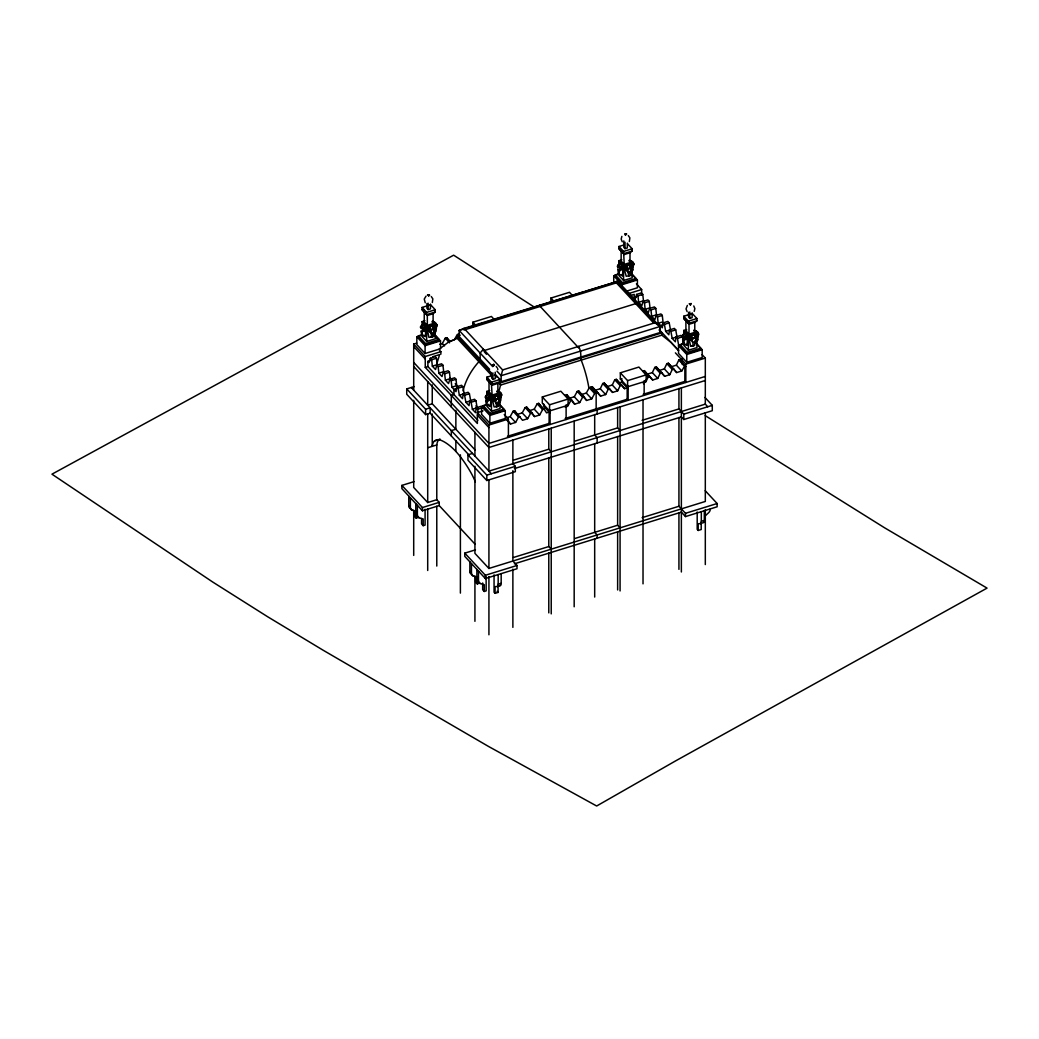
<?xml version="1.0" encoding="UTF-8"?>
<svg xmlns="http://www.w3.org/2000/svg" width="1039" height="1039" viewBox="0 0 1039 1039"><rect width="100%" height="100%" fill="white"/><g stroke="black" fill="none" stroke-linecap="round" stroke-linejoin="round"><path stroke-width="1.5" d="M498.603 401.963L497.993 406.405L496.759 406.794C494.265 393.872 494.265 407.483 498.59 401.794M626.855 270.556L628.621 272.465L630.712 271.088M426.042 328.077C427.224 338.636 419.094 322.791 420.886 327.714M434.886 326.467L434.886 327.584L436.796 325.739L436.263 323.649L432.133 321.739M485.616 398.197C484.187 393.976 490.161 400.807 487.759 401.47L486.057 400.664M485.758 399.781L486.2 404.522L490.265 406.47L491.096 398.859M496.863 391.417L499.876 392.145C504.253 393.677 498.252 401.132 499.395 395.171M617.737 267.504C616.309 263.283 622.296 270.101 619.88 270.776L617.906 269.361M617.88 269.075L618.322 273.815L622.387 275.764L623.218 268.166M633.115 262.646L630.673 262.542L628.985 260.724L631.998 261.438C636.375 262.984 630.374 270.439 631.517 264.464M687.714 336.87L686.961 345.286L683.571 344.078L684.467 338.35L682.428 335.493L682.48 337.22M694.377 330.714C697.818 330.298 700.533 335.246 696.351 336.883M427.6 330.857L428.912 337.311L431.64 337.143L430.821 331.727C427.73 330.986 433.211 335.896 433.653 332.129M487.642 392.937L487.486 394.95M619.699 261.542L619.608 264.257M498.811 400.483L499.343 396.82M631.465 266.114L630.933 269.789M431.64 337.143L432.873 336.766L434.523 329.87L434.055 326.48M434.523 329.87L434.536 327.363M487.46 394.677L487.707 392.041M498.941 396.197L499.278 399.859L499.408 397.638M619.595 263.984L619.595 261.854M631.063 265.49L631.4 269.166L631.53 266.932M695.636 339.532L695.74 335.272M696.208 338.662L696.208 336.155M434.744 333.09L436.107 331.142L436.432 327.246M486.862 405.223L487.291 400.028L491.122 399.742M618.984 274.53L619.738 268.958A2.39 0.922 72.8 0 0 617.815 266.387M696.416 341.883L697.779 339.935L698.533 334.363L696.559 336.376L698.455 334.415A2.39 0.922 72.8 0 0 696.611 331.792M425.925 330.779L425.276 336.493L421.899 335.285L422.328 331.48M499.317 402.625L500.694 400.69L501.136 396.885M631.439 271.919L632.816 269.997L633.4 264.919M683.117 336.714L682.233 336.389A2.39 0.922 72.8 0 1 683.285 336.311A2.39 0.922 72.8 0 1 684.324 338.636L685.298 339.182L684.493 340.428L682.61 339.052M434.925 327.337L436.861 325.571L434.666 328.09M623.218 269.283L619.673 269.127L623.244 269.036M499.278 392.781L499.876 392.145M497.993 406.405L498.356 401.768M631.348 262.464L631.998 261.438M630.115 273.751L630.478 271.062M624.777 267.439L624.374 269.426L626.205 276.244L630.115 275.712L630.725 271.27M456.731 386.768L458.095 388.235L459.355 395.236L464.173 393.742L462.913 386.742L461.55 385.274L456.731 386.768L456.017 391.625L451.887 387.17L451.16 380.768L449.796 379.3L454.614 377.806L455.978 379.274L456.692 385.69L451.887 387.17M463.251 393.768L464.602 395.236L465.862 402.236L470.68 400.742L469.42 393.755L468.057 392.287L463.251 393.768L462.524 398.638L459.355 395.236M477.187 407.756L475.927 400.755L474.563 399.288L469.758 400.781L469.031 405.639L465.862 402.236M476.265 407.782L477.628 409.249L482.434 407.769L481.07 406.301L476.265 407.782L475.537 412.652L472.381 409.249L471.122 402.249L469.758 400.781M670.48 329.87L669.22 322.882L667.856 321.415L663.038 322.895L662.324 327.766L658.194 323.311L657.466 316.895L656.103 315.427L660.921 313.934L662.285 315.401L662.999 321.817L658.194 323.311M669.545 329.908L670.908 331.376L672.168 338.376L676.986 336.883L675.727 329.882L674.363 328.415L669.545 329.908L668.83 334.766L665.661 331.363L664.402 324.363L663.038 322.895M676.064 336.909L677.428 338.376L682.233 336.896L680.87 335.428L676.064 336.909L675.337 341.779L672.168 338.376M493.421 366.17L493.72 364.351L492.33 365.157L494.226 365.455L493.72 364.351M433.783 331.064L434.276 330.077A2.39 1.714 -42.9 0 0 432.328 329.48A2.39 1.714 -42.9 0 0 430.38 331.285L431.341 329.584L434.549 329.558M432.873 336.766L433.367 332.077M694.559 343.597L695.039 340.883M689.286 339.649L690.584 346.104L694.559 345.558L695.364 341.039M492.655 398.145L492.655 400.755L495.356 400.976A2.39 1.714 -42.9 0 1 497.304 399.171A2.39 1.714 -42.9 0 1 499.252 399.768L499.278 399.859M628.881 276.088L627.491 270.27A2.39 1.714 -42.9 0 1 629.426 268.465A2.39 1.714 -42.9 0 1 631.374 269.062L629.985 265.023M689.662 339.974L692.065 340.078A2.39 1.714 -42.9 0 1 694 338.272A2.39 1.714 -42.9 0 1 695.948 338.87L695.611 339.065M487.551 394.093L487.551 395.21L487.473 392.56M619.776 262.477L619.673 264.516L619.673 263.399M498.681 392.326L500.564 385.079L499.889 382.105L661.155 332.194M489.603 369.274L459.134 336.48L459.134 330.441L464.017 328.35L502.629 369.923L501.162 375.689L501.162 381.716L499.058 379.456M421.172 330.805L422.691 331.649L423.639 330.402L422.652 329.844A2.39 0.922 72.8 0 0 421.6 327.519A2.39 0.922 72.8 0 0 420.561 327.597L422.457 326.077L422.678 324.454M487.252 395.002L487.577 392.235M619.413 265.179L620.205 263.374M684.104 334.558L684.35 333.246M430.276 358.273L431.64 359.741L432.354 366.157L437.172 364.663L436.458 358.247L435.094 356.78L430.276 358.273L429.016 362.559L427.899 361.351L430.302 360.611M436.783 365.273L438.146 366.754L438.861 373.157L443.679 371.676L442.965 365.26L441.601 363.793L436.783 365.273L435.523 369.559L432.354 366.157M443.289 372.287L444.653 373.754L445.38 380.17L450.186 378.677L449.471 372.261L448.108 370.793L443.289 372.287L442.03 376.573L438.861 373.157M449.796 379.3L448.536 383.573L445.38 380.17M636.582 294.401L637.946 295.881L638.66 302.284L643.479 300.803L642.764 294.388L641.401 292.92L636.582 294.401L635.323 298.687L634.206 297.479L636.608 296.738M643.089 301.414L644.453 302.881L645.167 309.297L649.985 307.804L649.271 301.388L647.907 299.92L643.089 301.414L641.829 305.7L638.66 302.284M649.596 308.427L650.959 309.895L651.674 316.298L656.492 314.817L655.778 308.401L654.414 306.934L649.596 308.427L648.336 312.7L645.167 309.297M656.103 315.427L654.843 319.713L651.674 316.298M436.783 363.806L439.614 354.598L432.705 356.728M430.38 331.415L427.782 331.038L427.782 328.428M495.252 401.132L496.213 399.301L499.421 399.275M619.608 263.698L619.906 262.802M626.868 270.543L628.335 268.594L631.543 268.569M696.221 338.35L695.091 337.727C691.688 337.35 692.597 341.844 689.454 339.831L689.454 337.22M434.471 328.22L433.951 330.74M631.063 268.114L631.465 267.231M695.533 338.156L696.143 337.013M569.203 398.34L574.294 396.768L577.229 391.417L578.723 390.95L581.217 394.625L586.308 393.054L589.243 387.69L592.243 386.768L595.178 390.3L600.269 388.729L602.763 383.508L604.256 383.04L612.607 392.404L617.686 390.833L620.179 385.612L621.686 385.144L624.621 388.677L627.166 387.898L627.166 399.275L628.14 400.314L628.14 385.625M595.178 390.3L600.581 396.119L605.672 394.547L608.166 389.326L609.659 388.859M604.256 383.04L607.192 386.586L612.283 385.014L614.776 379.793L616.283 379.326L621.686 385.144M675.376 352.857L685.831 364.105L685.831 382.456L684.857 381.404L684.857 365.585L681.766 370.988L676.688 372.559L673.753 369.027L672.246 369.481L669.752 374.715L664.674 376.287L661.739 372.741L660.233 373.209L657.739 378.43L652.648 380.001L649.713 376.469L648.219 376.923L645.726 382.144L643.18 382.936L644.154 383.988M647.245 374.183L652.336 372.611L654.83 367.39L656.323 366.923L661.739 372.741M656.323 366.923L659.271 370.468L664.35 368.897L666.843 363.663L668.35 363.208L673.753 369.027M668.35 363.208L671.285 366.741L676.363 365.17L678.857 359.949L682.311 358.884M495.434 374.534L500.032 379.482L500.032 381.768L497.876 383.443L497.876 393.313L492.109 395.093L491.46 384.43L492.109 383.183M439.783 344.312L442.328 343.532L445.263 338.169L446.77 337.701L450.017 341.195M506.383 417.795L510.201 416.613L513.136 411.249L514.643 410.782L522.539 420.288L527.63 418.704L530.565 413.353L532.059 412.886L534.553 416.561L539.644 414.99L542.579 409.626L544.072 409.171L546.579 412.847L549.112 412.054L549.112 423.431L550.086 424.483L550.086 409.782L548.813 410.184M507.279 420.509L510.526 424.003L515.604 422.431L518.539 417.068L520.045 416.6M514.643 410.782L517.136 414.47L522.214 412.886L525.163 407.535L526.656 407.067L532.059 412.886M526.656 407.067L529.15 410.743L534.241 409.171L537.176 403.807L538.67 403.353L544.072 409.171M600.581 396.119L597.646 392.586L594.646 393.508L591.711 398.872L586.619 400.444L584.126 396.768L582.632 397.236L579.697 402.587L574.606 404.158L572.112 400.483L570.619 400.95L567.671 406.314L565.138 407.093M432.328 302.544L432.847 298.868L431.289 296.557M621.854 236.385L621.179 239.126L622.27 241.801M629.348 241.542L629.868 237.879L628.309 235.567M694.195 311.375L694.87 308.622L693.766 305.947M428.847 327.285L427.6 328.714L430.315 330.584M493.72 397.002L492.486 398.431L495.2 400.301M625.855 266.309L624.608 267.724L627.322 269.608M690.532 336.091L689.286 337.506L692 339.376M490.966 400.353L487.538 399.703A2.39 0.922 72.8 0 0 486.486 397.379A2.39 0.922 72.8 0 0 485.447 397.456L485.758 397.651M623.088 269.659L619.66 269.14M483.33 349.13L480.148 353.065L480.148 359.091L478.875 359.494L478.875 361.728A55.677 40.066 -42.9 0 0 463.082 390.885M687.35 305.414L686.026 308.947L687.117 311.622M434.562 328.181L436.783 325.752L435.783 326.791L436.406 327.493L435.731 327.194M696.234 336.974L698.221 334.74M499.395 397.781L501.447 395.249A2.39 0.922 72.8 0 0 500.408 392.924A2.39 0.922 72.8 0 0 499.356 393.002L499.227 393.171M631.517 267.075L633.569 264.542A2.39 0.922 72.8 0 0 632.53 262.218A2.39 0.922 72.8 0 0 631.478 262.296L631.4 262.075M420.522 326.83L423.25 324.259M485.434 396.56L488.083 394.067M619.53 263.685L617.556 265.854M684.259 333.376L684.922 333.051M682.207 335.623L684.454 333.155M619.841 261.334L620.725 260.529M684.714 331.051L686.519 330.74M420.743 326.701L423.003 324.272L425.211 326.155L426.133 328.402L422.743 329.22M485.577 396.508C487.629 391.287 491.161 396.456 491.135 399.47M617.698 265.802C619.764 260.581 623.283 265.763 623.257 268.763M501.473 395.469L501.11 397.119L500.408 396.82M633.595 264.763L632.972 266.568L632.102 265.503M682.428 335.493L684.675 333.064L686.883 334.948L687.805 337.194L684.415 338.013M698.377 334.636L697.844 336.298M499.616 397.262L501.577 395.262M631.738 266.568L633.712 264.555M421.081 326.74L423.509 324.324M485.901 396.547L488.343 394.132M618.036 265.841L620.465 263.438M682.753 335.532L685.182 333.116M438.718 349.572L448.095 342.402L457.186 338.363L491.889 375.741M420.47 327.064L422.418 325.207M617.426 266.166L619.374 264.309M682.142 335.857L684.104 334M695.312 341.312C694.455 343.662 690.156 341.195 692.039 340.195M705.455 515.63L708.481 512.863A4.481 3.221 -42.9 0 0 710.247 508.993M428.575 296.336L429.419 294.725L427.497 294.959L429.652 295.375M434.445 329.311L434.237 326.662L432.497 325.947L428.393 327.701L430.717 330.09M631.439 268.322L631.231 265.672L629.504 264.958L625.4 266.711L627.725 269.101M499.317 399.028L499.11 396.379L497.382 395.664L493.278 397.418L495.603 399.807M696.117 338.104L695.909 335.454L694.182 334.74L690.078 336.493L692.403 338.883M426.042 296.115L424.25 299.063L425.25 302.791M433.107 313.7L435.25 312.025L435.25 309.739L430.653 304.778L422.081 307.44L422.081 309.726L427.328 315.479L427.328 325.35L433.107 323.558L433.107 313.7L427.328 315.479L422.081 309.726M623.27 245.152L618.984 246.49L618.984 248.776L624.231 254.529L629.998 252.737L632.154 251.074L632.154 248.776L627.556 243.827M694.779 322.493L696.935 320.817L696.935 318.531L692.338 313.583L683.766 316.233L683.766 318.518L689.013 324.272L694.779 322.493L694.779 332.35L689.013 334.142L685.909 330.805L685.909 320.947M434.925 327.064L436.874 325.285M631.764 265.763L633.712 264.27M499.642 396.469L501.59 394.963M696.598 335.571L698.546 334.077M422.457 326.077L420.639 327.701M422.185 327.934L425.211 326.155M619.14 267.036L622.153 265.257M487.018 397.742L490.031 395.963M683.87 336.727L686.883 334.948M689.376 303.791L691.299 303.557L690.662 304.635L689.376 303.791L690.441 305.167M422.522 328.61L425.471 326.649M619.478 267.711L622.426 265.75M487.356 398.418L490.291 396.456M684.194 337.402L687.143 335.441M436.809 324.934L434.757 325.804L434.925 326.778M633.66 263.919L631.608 264.802L631.18 263.581L633.439 263.322M501.538 394.625L499.486 395.495L499.278 394.846L501.46 394.391M696.442 334.597L698.494 333.727M696.494 331.207L694.013 330.96M422.665 328.973L425.925 327.753M619.621 268.088L622.881 266.854M487.499 398.781L490.759 397.547M684.337 337.766L687.61 336.545M426.912 303.466L426.912 308.284L428.133 309.609L430.432 308.895L430.432 304.076M623.803 240.905L623.803 247.321L625.036 248.646L627.335 247.944L627.335 243.126M422.081 307.44L426.678 312.388L435.25 309.739M618.984 246.49L623.582 251.438L632.154 248.776M435.25 312.025L426.678 314.674L426.678 312.388M632.154 251.074L623.582 253.724L618.984 248.776M422.081 326.103L422.081 321.635L424.938 320.752M618.984 265.153L618.984 260.685L621.841 259.802M621.14 251.191L621.14 261.062L624.231 264.387L629.998 262.607L629.998 252.737M422.081 321.635L426.678 326.584L435.25 323.934L435.25 338.805L426.678 341.467L422.081 336.519L422.081 333.532M618.984 260.685L623.582 265.633L632.154 262.984L632.154 277.855L623.582 280.504L618.984 275.556M434.834 335.039L438.939 339.454L438.939 340.623L425.574 344.766L418.405 337.052L418.405 335.87L422.86 334.493M630.712 272.984L635.829 278.491L635.829 279.673L622.478 283.816L615.309 276.101L615.309 274.919L618.283 273.997M434.302 334.233L440.497 340.896L440.497 348.74L425.094 353.507L416.834 344.61L416.834 336.779L421.457 335.35M613.737 282.089L613.737 275.816L618.361 274.387M472.862 326.856L472.862 322.22L491.421 316.466L494.538 319.817M550.904 301.141L550.904 298.063L569.476 292.31L572.58 295.66M430.769 336.74L432.64 336.168M413.704 390.132L413.704 344.065L416.704 343.143M465.238 328.558L459.134 330.441L492.746 366.637M468.29 327.61L482.031 323.35M485.083 322.415L536.968 306.349M538.501 305.869L582.762 292.167M585.814 291.232L617.867 281.309L659.882 326.545L659.882 332.584M653.921 323.285L616.387 282.868L464.017 330.025L464.017 328.35L617.867 281.309M418.405 335.87L425.574 343.584L438.939 339.454M615.309 274.919L622.478 282.634L635.829 278.491M458.783 333.987L457.29 334.454L454.342 339.805L449.264 341.389L446.77 337.701M416.834 336.779L425.094 345.675L440.497 340.896M613.737 275.816L621.997 284.712L637.401 279.946L637.401 287.79L626.621 291.128M457.186 338.363L457.186 336.129L460.29 335.168M457.861 336.87L459.134 336.48M413.704 344.065L425.263 356.52L440.861 351.689L440.861 354.208M628.881 293.479L641.647 289.53L641.647 294.829M630.063 295.634L634.206 294.362L634.206 300.089M431.64 359.741L436.458 358.247M637.946 295.881L642.764 294.388M425.263 356.52L425.263 367.364L427.899 366.546L477.836 420.314M483.33 350.818L635.686 303.648L635.686 301.972L638.868 303.933M438.146 366.754L442.965 365.26M644.453 302.881L649.271 301.388M444.653 373.754L449.471 372.261M650.959 309.895L655.778 308.401M469.316 455.368L430.146 413.184L425.6 414.587L406.73 394.262L406.73 388.911L414.262 386.573M451.16 380.768L455.978 379.274M657.466 316.895L662.285 315.401M502.629 369.923L654.999 322.752L659.882 326.545L501.162 375.689L496.954 371.157M497.876 383.443L492.109 385.235L486.862 379.469L486.862 377.183L492.577 375.417M456.355 388.664L453.952 389.404L453.952 394.599L451.316 395.417L451.316 406.976M663.869 324.415L660.259 325.532L660.259 330.74L678.714 350.611M458.095 388.235L462.913 386.742M664.402 324.363L669.22 322.882M491.681 373.209L491.681 378.027L492.915 379.352L495.213 378.638L495.213 372.222M688.584 312.258L688.584 317.077L689.818 318.402L692.117 317.687L692.117 312.869M486.862 377.183L491.46 382.131L500.032 379.482M683.766 316.233L688.363 321.181L696.935 318.531M486.862 379.469L491.46 384.43L500.032 381.768M696.935 320.817L688.363 323.467L683.766 318.518M475.174 450.017L432.25 403.794L427.704 405.197L427.704 381.56M665.661 331.363L669.272 330.246M500.564 382.846L661.83 332.922L661.83 335.155L670.921 342.363L678.272 350.117M464.602 395.236L469.42 393.755M670.908 331.376L675.727 329.882M661.83 335.155L500.564 385.079L498.395 382.742M406.73 388.911L425.6 409.223L430.146 407.82L430.146 413.184M486.862 395.846L486.862 391.391L489.72 390.508M683.766 334.896L683.766 330.428L686.623 329.545M471.122 402.249L475.927 400.755M486.862 391.391L491.46 396.34L500.032 393.677L500.032 408.561L491.46 411.21L486.862 406.262M683.766 330.428L688.363 335.376L696.935 332.727L696.935 347.597L688.363 350.26L683.766 345.312M499.616 404.794L503.707 409.197L503.707 410.379L490.343 414.509L483.187 406.794L483.187 405.626L486.148 404.703M696.52 343.831L700.611 348.247L700.611 349.416L687.247 353.559L680.09 345.844L680.09 344.662L684.532 343.286M472.381 409.249L475.979 408.132M683.493 343.883L678.688 345.377L677.428 338.376M499.084 403.976L505.279 410.652L505.279 418.483L489.876 423.25L481.615 414.366L481.615 406.522L486.239 405.093M697.013 344.13L702.182 349.688L702.182 357.533L686.779 362.299L678.519 353.403L678.519 345.571L683.143 344.143M495.941 406.366L497.798 405.794M690.584 346.104L692.455 345.532M425.263 367.364L477.369 423.47L477.369 412.613L483.044 410.86M542.293 396.976L560.852 391.235L568.112 399.041L568.112 405.223L549.553 410.963L542.293 403.158L542.293 396.976L549.553 404.781L549.553 410.963M620.335 372.819L638.894 367.066L646.154 374.884L646.154 381.053L627.595 386.807L620.335 378.988L620.335 372.819L627.595 380.625L627.595 386.807M483.187 405.626L490.343 413.34L503.707 409.197M680.09 344.662L687.247 352.377L700.611 348.247M481.615 406.522L489.876 415.418L505.279 410.652M678.519 345.571L686.779 354.468L702.182 349.688M572.112 400.483L566.71 394.664L565.203 395.132L570.619 400.95M649.713 376.469L644.31 370.65L642.816 371.105L648.219 376.923M620.335 378.988L621.608 378.599M616.283 379.326L619.218 382.859L621.751 382.079L628.14 388.95M549.553 404.781L568.112 399.041M627.595 380.625L646.154 374.884M432.25 414.003L432.25 446.354A19.351 7.468 72.8 0 1 434.445 441.017L438.978 439.614A36.014 13.897 72.8 0 1 439.913 438.965M477.369 412.613L488.927 425.068L508.409 419.029L508.409 437.38L507.435 436.328L549.112 423.431M685.831 364.105L705.312 358.078L705.312 404.132L707.754 406.756M507.435 420.509L510.526 424.003M427.704 447.757L436.783 444.952A19.351 7.468 72.8 0 1 438.978 439.614M565.138 418.47L627.166 399.275M684.857 381.404L643.18 394.313L644.154 395.365L644.154 380.664M705.312 376.43L488.927 443.419L413.704 362.416M705.312 380.495L488.927 447.484L413.704 366.481M512.876 440.068L512.876 463.706L515.318 466.329L515.318 471.693L486.823 480.512L467.953 460.186L467.953 454.835L472.498 453.42M475.226 544.358L439.224 505.59L422.444 510.785L401.885 488.642L401.885 485.395L413.938 481.667M513.513 460.134L548.787 449.212L551.228 451.835M574.801 441.159L617.634 427.899L620.075 430.523M642.115 420.327L678.935 408.924L683.792 414.171L683.792 419.522L712.286 410.704L712.286 405.353L704.949 397.456M705.312 404.132L488.927 471.122L488.927 425.068M467.953 454.835L486.823 475.148L515.318 466.329M683.792 414.171L712.286 405.353M514.409 468.589L681.363 416.912L683.792 419.522M413.704 400.327L413.704 487.46L427.704 502.538L436.783 499.72L439.224 502.344L439.224 505.59M401.885 485.395L422.444 507.539L439.224 502.344M414.561 511.006L414.561 516.396L416.171 518.123L418.068 517.539M421.574 518.552L421.574 523.942L423.185 525.669L425.081 525.085L425.081 509.279M512.876 470.68L512.876 561.034L517.006 565.476L517.006 568.736L485.356 578.528L464.797 556.385L464.797 553.138L475.472 549.839M513.513 557.462L548.787 546.553L551.228 549.163M574.801 538.501L617.634 525.24L620.075 527.851M642.115 517.656L678.935 506.266L685.493 513.318L685.493 516.578L717.131 506.785L717.131 503.525L705.234 490.707M474.927 466.251L474.927 553.371L488.927 568.45L705.312 501.46L705.312 412.717M514.409 563.813L681.363 512.136L685.493 516.578M464.797 553.138L485.356 575.281L517.006 565.476M685.493 513.318L717.131 503.525M475.654 576.788L475.654 582.165L477.265 583.905L479.161 583.308M501.175 583.269A4.481 1.727 72.8 0 1 500.227 585.567L498.071 585.684L498.071 592.412L495.071 593.347L495.071 586.606L497.226 586.49A4.481 1.727 72.8 0 0 498.175 584.191L501.175 583.269L501.175 573.632M701.208 522.799L701.208 529.526L698.208 530.461L698.208 523.721L700.364 523.604A4.481 1.727 72.8 0 0 701.325 521.305L704.312 520.383L704.312 510.746M497.226 586.49L500.227 585.567M700.364 523.604L703.364 522.682A4.481 1.727 72.8 0 0 704.312 520.383M482.667 582.983L482.667 589.723L484.265 591.451L486.174 590.866L486.122 576.58M619.699 268.322L622.997 267.179M487.564 399.028L490.876 397.885M631.4 264.14L633.582 263.685M434.562 325.155L436.744 324.7M696.234 333.948L698.416 333.493M625.309 234.801L626.686 233.996L624.79 233.71L625.595 235.346M434.341 324.597L436.601 324.337M499.058 394.275L501.318 394.015M496.759 406.794L494.083 406.937L492.655 400.755M619.751 268.659L623.244 268.478M422.795 329.558L426.289 329.376M684.467 338.35L687.974 338.169M487.629 399.366L491.122 399.171M491.096 399.976L487.551 399.82M697.948 332.441L695.507 332.35L696.013 333.389M433.834 323.558L436.263 323.649M684.467 338.636L687.935 338.961M422.782 329.844L426.263 330.168M435.146 322.454L432.497 321.999M624.777 270.049L627.374 270.439M619.426 269.335L622.881 269.88M487.291 400.028L490.759 400.586M684.156 339.013L687.61 339.571M432.341 322.168L434.822 322.415L432.692 321.921M497.058 391.859L499.33 392.248L497.226 391.69M624.984 270.192L627.803 270.737M492.863 400.898L495.681 401.431M427.99 331.181L430.821 331.727M684.376 338.831L687.714 339.48M422.704 330.025L426.042 330.688M694.182 330.792L696.234 331.883M629.543 260.906L631.673 261.412M497.421 391.612L499.538 392.106M624.374 269.426L627.231 270.205M689.039 339.208L691.948 340.195L688.987 338.948M427.367 330.415L430.276 331.402L427.302 330.155M492.239 400.132L495.109 400.911M694.662 334.805L695.714 337.857M432.99 326.012L434.38 330.181M497.863 395.729L498.915 398.781M408.769 496.058L408.769 505.694A4.481 3.221 -42.9 0 0 410.535 508.461L412.145 510.188L416.171 511.396M415.782 503.616L415.782 513.24A4.481 3.221 -42.9 0 0 417.548 516.006L419.159 517.747L423.185 518.942L423.185 525.669M469.862 561.839L469.862 571.476A4.481 3.221 -42.9 0 0 471.628 574.242L473.239 575.97L477.265 577.164L477.265 583.905M476.862 569.385L476.862 579.022A4.481 3.221 -42.9 0 0 478.641 581.788L480.239 583.515L484.265 584.723L484.265 591.451M624.309 268.607L627.205 269.919M688.987 338.389L691.883 339.701M427.302 329.597L430.211 330.909M492.187 399.314L495.084 400.625M705.221 415.639L884.527 527.76L987.05 588.113L675.272 761.08L596.659 806.004L488.421 746.392L323.129 650.219L267.737 616.802L212.8 582.087L51.95 474.174L453.64 255.178L533.916 306.869M624.984 267.166L627.452 269.4M689.662 336.948L692.13 339.182M427.99 328.155L430.458 330.389M492.863 397.872L495.33 400.106M496.135 366.377L497.252 367.832M629.4 260.01L632.154 262.984M694.169 329.753L696.935 332.727M632.167 269.283L632.816 269.997M697.117 339.221L697.779 339.935M631.205 273.27L637.401 279.946M630.712 274.166L632.764 276.361M636.4 283.868L641.647 289.53M702.156 354.689L705.312 358.078M621.387 274.686L622.387 275.764M685.961 344.208L686.961 345.286M683.571 344.078L682.584 338.766M654.999 322.752L616.387 281.179L616.387 282.868M659.051 329.921L661.83 332.922M679.454 359.767L685.831 366.637M678.857 359.949L684.272 365.767M676.363 365.17L681.766 370.988M671.285 366.741L676.688 372.559M666.843 363.663L672.246 369.481M664.35 368.897L669.752 374.715M659.271 370.468L664.674 376.287M654.83 367.39L660.233 373.209M652.336 372.611L657.739 378.43M648.323 375.352L652.648 380.001M645.427 380.274L646.154 381.053M550.904 298.063L552.982 300.284M619.218 382.859L624.621 388.677M614.776 379.793L620.179 385.612M578.814 348.013L540.202 306.453L540.202 304.765M612.283 385.014L617.686 390.833M607.192 386.586L612.607 392.404M602.763 383.508L608.166 389.326M600.269 388.729L605.672 394.547M592.243 386.768L597.646 392.586M590.736 387.222L596.152 393.041L596.152 408.872L597.126 409.924L597.126 413.99M589.243 387.69L594.646 393.508M586.308 393.054L591.711 398.872M578.723 390.95L584.126 396.768M581.217 394.625L586.619 400.444M577.229 391.417L582.632 397.236M574.294 396.768L579.697 402.587M698.208 530.461L697.195 529.358L697.195 511.98M572.45 401.833L574.606 404.158M567.372 404.431L568.112 405.223M472.862 322.22L475.979 325.571M550.086 413.106L543.709 406.236L543.709 404.028M537.176 403.807L542.579 409.626M484.395 351.974L486.538 354.286M534.241 409.171L539.644 414.99M529.15 410.743L534.553 416.561M494.85 374.936L496.954 377.196M525.163 407.535L530.565 413.353M457.186 336.129L491.486 373.066M522.214 412.886L527.63 418.704M432.497 320.96L435.25 323.934M497.278 390.716L500.032 393.677M445.263 338.169L449.588 342.831M513.136 411.249L518.539 417.068M427.328 325.35L424.237 322.012L424.237 310.103M492.109 395.093L489.018 391.768L489.018 381.897M442.328 343.532L444.497 345.857M510.201 416.613L515.604 422.431M434.834 336.22L438.939 340.623M504.24 414.535L508.409 419.029M439.757 350.494L440.861 351.689M424.276 335.415L425.276 336.493M488.265 404.314L490.265 406.47M421.899 335.285L421.016 331.506M449.809 377.832L451.978 380.17M455.238 383.677L458.498 387.183M475.862 405.885L478.031 408.223M413.704 346.597L425.263 359.039M477.369 415.145L488.927 427.587M411.275 387.508L491.369 473.745M497.045 591.321L498.071 592.412M495.071 593.347L494.057 592.243L494.057 574.866M408.769 505.694L410.379 507.422A4.481 3.221 -42.9 0 0 412.145 510.188M415.782 513.24L417.379 514.967A4.481 3.221 -42.9 0 0 419.159 517.747M469.862 571.476L471.459 573.203A4.481 3.221 -42.9 0 0 473.239 575.97M476.862 579.022L478.472 580.749A4.481 3.221 -42.9 0 0 480.239 583.515M644.31 370.65L646.271 373.001M689.013 324.272L688.363 321.181M691.013 335.714L693.013 338.376M626.335 265.945L628.335 268.594M494.213 396.638L496.213 399.301M429.341 326.921L431.341 329.584M566.71 394.664L568.372 397.119M538.67 403.353L540.332 405.794M578.814 346.338L580.515 351.117L581.204 360.117A55.677 21.481 72.8 0 1 588.827 387.573M694.182 334.74L695.091 337.727M629.504 264.958L630.413 267.958M497.382 395.664L498.291 398.651M432.497 325.947L433.419 328.934M695.74 337.883L696.052 338.974M682.74 339.688L683.246 342.493M477.628 409.249L478.187 412.366M497.694 368.689L497.837 369.624M695.533 335.129L695.987 337.987M630.855 265.348L631.309 268.205M498.733 396.054L499.188 398.911M433.86 326.337L434.302 329.194M692.701 341.883L693.325 345.935M436.796 325.739L436.783 325.623A2.39 0.922 72.8 0 0 434.938 322.999M705.312 509.578L705.312 564.567M701.325 511.682L701.325 521.305M689.818 311.986L689.818 318.402M689.013 322.233L689.013 334.142M688.363 335.376L688.363 350.26M687.247 352.377L687.247 353.559M686.779 354.468L686.779 362.299M682.311 360.312L682.311 364.598M681.363 387.911L681.363 571.982M678.935 388.443L678.935 408.924M678.935 417.509L678.935 506.266M678.935 512.747L678.935 569.359M643.024 399.781L643.024 583.853M625.036 242.23L625.036 248.646M624.231 264.387L623.582 251.438M623.582 265.633L623.582 280.504M622.478 282.634L622.478 283.816M621.997 284.712L621.997 287.855M621.751 378.754L621.751 382.079M620.075 406.885L620.075 590.957M617.634 407.418L617.634 427.899M617.634 436.484L617.634 525.24M617.634 531.721L617.634 589.944M597.126 442.991L597.126 437.627L594.685 435.003L594.685 414.522M597.126 538.215L597.126 534.955L594.685 532.345L594.685 443.588M594.685 538.825L594.685 597.048M574.177 421.094L574.177 606.776M566.112 404.833L566.112 419.522M551.228 428.198L551.228 613.88M548.787 428.73L548.787 449.212M548.787 457.796L548.787 546.553M548.787 553.034L548.787 612.88M512.876 569.138L512.876 627.374M498.175 574.567L498.175 584.191M492.915 372.936L492.915 379.352M491.46 382.131L491.46 384.43M491.46 396.34L491.46 411.21M490.343 413.34L490.343 414.509M489.876 415.418L489.876 423.25M488.927 479.706L488.927 568.45M488.927 576.554L488.927 634.79M486.823 475.148L486.823 480.512M485.356 575.281L485.356 578.528M478.472 571.112L478.472 580.749M474.927 432.406L474.927 456.043M474.927 576.035L474.927 621.322M471.459 563.567L471.459 573.203M460.394 454.822L460.394 593.1M455.861 410.301L455.861 429.224L451.316 430.627L451.316 435.977M455.861 440.705L455.861 451.433A89.705 34.612 72.8 0 1 470.732 472.329A36.014 13.897 72.8 0 1 475.343 481.888M436.783 444.952L436.783 499.72M436.783 506.214L436.783 566.06M432.25 384.885L432.25 403.794M428.133 303.193L428.133 309.609M427.899 361.351L427.899 366.546M427.704 413.795L427.704 502.538M427.704 509.019L427.704 570.489M426.678 326.584L426.678 341.467M425.574 343.584L425.574 344.766M425.6 409.223L425.6 414.587M425.094 345.675L425.094 353.507M422.444 507.539L422.444 510.785M417.379 505.344L417.379 514.967M416.171 515.435L416.171 518.123M413.704 510.123L413.704 555.41M410.379 497.798L410.379 507.422M685.195 331.142A2.39 1.714 -42.9 0 1 685.883 330.519M620.218 261.464A2.39 1.714 -42.9 0 1 620.906 260.828M455.861 451.433A89.705 34.612 72.8 0 0 440.978 440.289A36.014 13.897 72.8 0 0 434.445 441.017"/></g></svg>
